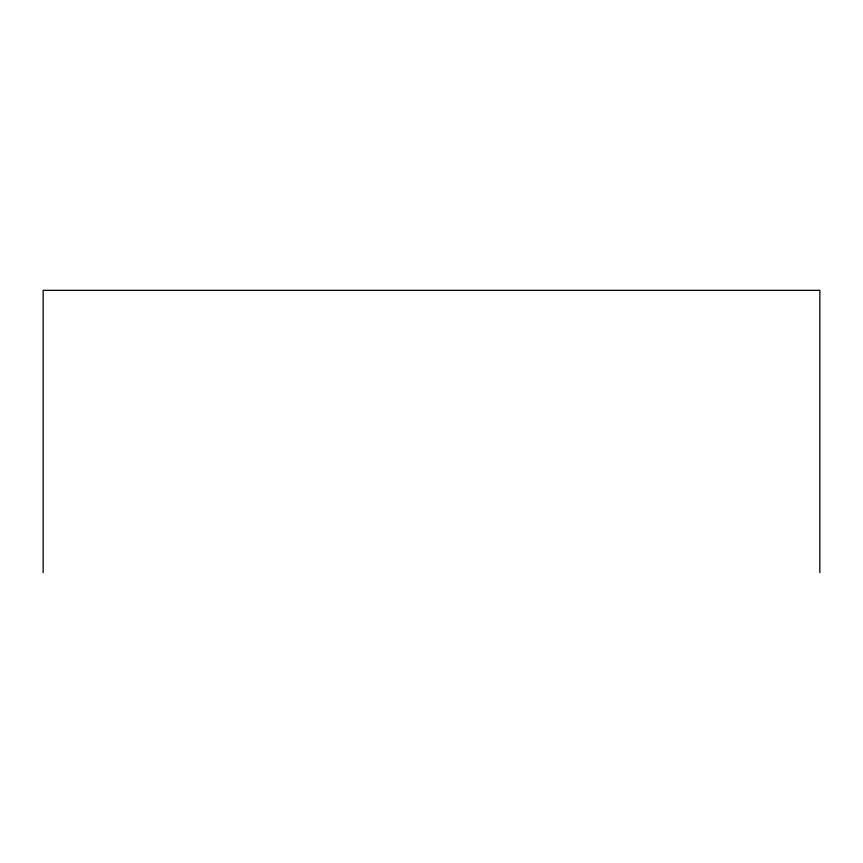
<?xml version="1.0" encoding="UTF-8"?>
<svg xmlns="http://www.w3.org/2000/svg" width="863" height="863" viewBox="0 0 863 863"><rect width="100%" height="100%" fill="white"/><g stroke="black" fill="none" stroke-linecap="round" stroke-linejoin="round"><path stroke-width="1.29" d="M819.85 572.665L819.85 290.335L43.15 290.335L43.15 572.665"/></g></svg>
